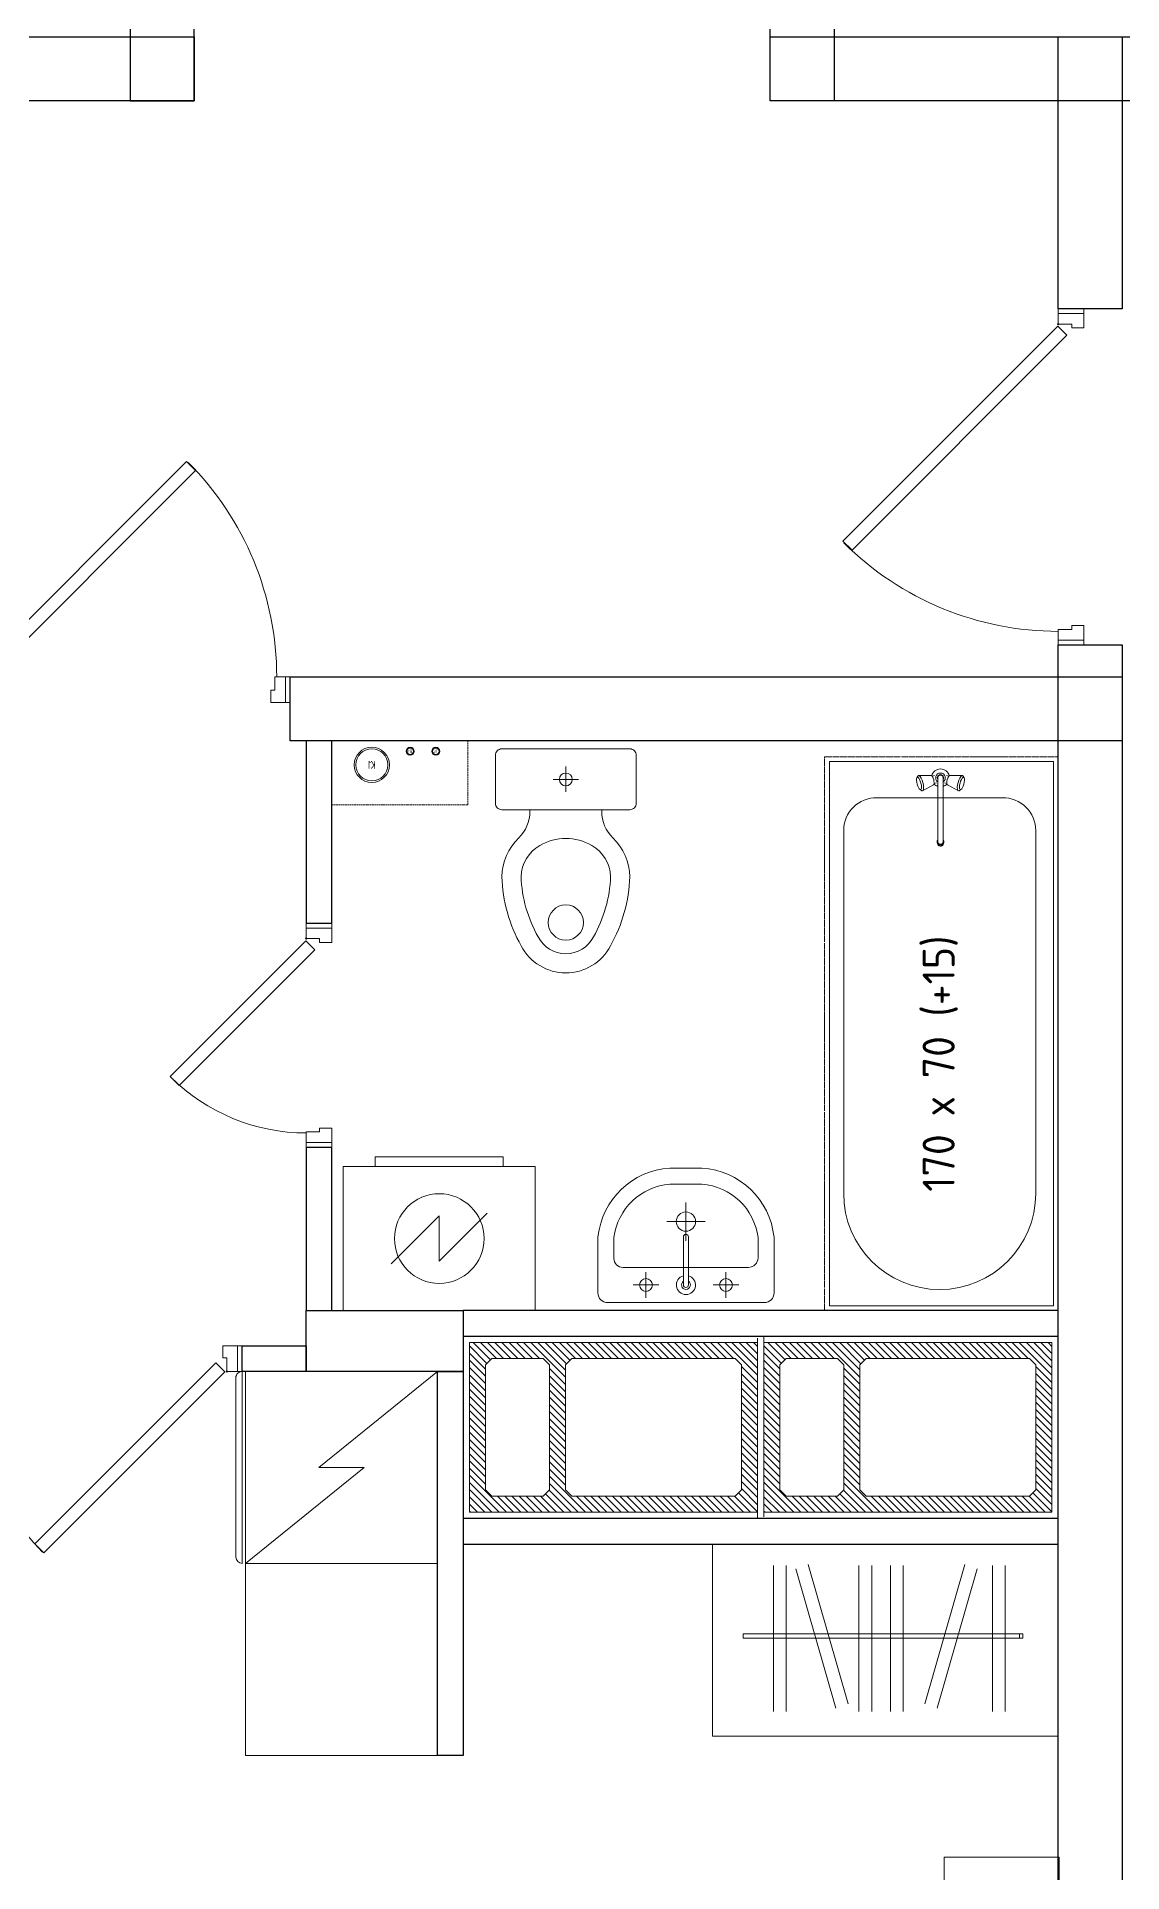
# Model space of a CAD drawing. Header units: millimetres. Extents: x 0 to 145404, y 0 to 194550.
# Drawn here: x 81433 to 84825, y 63161 to 68896 of the extents above; entities that cross this region are included whole.
import ezdxf
from ezdxf.enums import TextEntityAlignment as Align

# ---------------------------------------------------------------- set-up
doc = ezdxf.new("R2010")
doc.units = ezdxf.units.MM
for name, pattern in [('200_ШТРИХ', [320, 200, -120]), ('ACAD_ISO02W100', [15, 12, -3]), ('DASHED', [7, 5, -2, 0]), ('ГОСТ 2.303 5', [24, 20, -1.5, 1, -1.5])]:
    doc.linetypes.add(name, pattern=pattern)
for name, color, linetype, lineweight in [('АР - Вентблок', 36, 'Continuous', 9), ('АР - ВК', 126, 'Continuous', 13), ('АР - Двери', 126, 'Continuous', 9), ('АР - Монолит', 56, 'Continuous', 30), ('АР - Обор. - Холодильник', 42, 'Continuous', 9), ('АР - Оборуд', 252, 'Continuous', 0), ('АР - Перегородки 190', 54, 'Continuous', 30), ('АР - Перегородки 80', 32, 'Continuous', 30), ('АР - Сантехника', 150, 'Continuous', 9)]:
    doc.layers.add(name, color=color, linetype=linetype, lineweight=lineweight)
doc.layers.add('АР - мебель', color=7, linetype='Continuous', lineweight=9, true_color=0x787878)
doc.styles.add('GOST 2.304', font='CS_Gost2304.shx', dxfattribs={"oblique": 15})
doc.styles.add('GOST-2.304_Type-B', font='GOST Common.ttf')
doc.styles.add('ГОСТ 2.304', font='CS_Gost2304.shx')

# ---------------------------------------------------------------- blocks, each defined once
blk = doc.blocks.new('Квартира 1К 5450 тип 8')
at = {"layer": 'АР - Монолит'}
for points in [[(-200, 0), (0, 0), (0, 890), (-200, 890)], [(-6750, 200), (-6750, 0), (0, 0), (0, 200)]]:
    blk.add_lwpolyline(points, close=True, dxfattribs=at)
blk = doc.blocks.new('*U278')
at = {"ltscale": 100}
for p, q in [((15, 37.5), (15, -42.5)), ((46, 37.5), (15, 37.5)), ((48, -4.5), (48, 35.5)), ((1002, -4.5), (1002, 37.5)), ((1002, 37.5), (1035, 37.5)), ((1035, 37.5), (1035, -42.5)), ((15, -42.5), (60, -42.5)), ((60, -4.5), (48, -4.5)), ((60, -42.5), (60, -4.5)), ((990, -42.5), (990, -4.5)), ((990, -4.5), (1002, -4.5)), ((1035, -42.5), (990, -42.5))]:
    blk.add_line(p, q, dxfattribs=at)
for points in [[(54.4, 38.9), (82.7, 10.6), (754, 682), (725.8, 710.3)], [(15, -42.5), (0, -42.5), (0, 37.5), (15, 37.5)], [(1035, -42.5), (1050, -42.5), (1050, 37.5), (1035, 37.5)]]:
    blk.add_lwpolyline(points, close=True, dxfattribs=at)
blk.add_circle((48, 37.5), 2, dxfattribs=at)
blk.add_arc((57.9, 37.5), 950, 0, 44.86495, dxfattribs=at)
blk = doc.blocks.new('Унитаз_700х440')
at = {"color": 0, "ltscale": 50}
for points in [[(195, -220), (45, -220, -0.414601), (25, -200), (25, 200, -0.414214), (45, 220), (195, 220, -0.414214), (215, 200), (215, -200, -0.414487)], [(327.1, 81.1, -0.261097), (424.4, 140, -0.11879), (612.3, 86.6, -0.608687), (612.3, -86.6, -0.11879), (424.4, -140, -0.261097), (327.1, -81.1, -0.27207)]]:
    blk.add_lwpolyline(points, format="xyb", close=True, dxfattribs=at)
blk.add_lwpolyline([(215, 112.3), (220.9, 112.3, 0.202167), (303, 147, -0.194798), (424.5, 200, -0.119349), (640.7, 139.4, -0.604544), (640.7, -139.4, -0.119349), (424.5, -200, -0.194798), (303, -147, 0.202167), (220.9, -112.3), (215, -112.3)], format="xyb", dxfattribs=at)
for points in [[(120.6, -40), (120.6, 40)], [(159.4, 0), (80.6, 0)]]:
    blk.add_lwpolyline(points, dxfattribs=at)
for centre, radius in [((120.6, 0), 20), ((567.6, 0), 55)]:
    blk.add_circle(centre, radius, dxfattribs=at)
at = {"layer": 'Defpoints', "linetype": 'ACAD_ISO02W100', "lineweight": -2, "ltscale": 10}
blk.add_lwpolyline([(0, -220), (0, 220)], dxfattribs=at)
blk = doc.blocks.new('Умывальник_550х420')
at = {"color": 0, "ltscale": 50}
for points in [[(55, -274.6), (230.3, -274.6, 0.365452), (445, -50.5), (445, 50.2, 0.368387), (228.9, 275.4), (55, 275.4, 0.412588), (25, 245.3), (25, -244.5, 0.412222)], [(163, -224.6), (228, -224.6, 0.357073), (395, -49.7), (395, 50.3, 0.35647), (228, 225.4), (165, 225.4, 0.411711), (135, 195.3), (135, -196.4, 0.420441)], [(80, 8.3), (230, 8.3, -1), (230, -7.7), (80, -7.7, -1)]]:
    blk.add_lwpolyline(points, format="xyb", close=True, dxfattribs=at)
for points in [[(120, 125.3), (40, 125.3)], [(80, 165.3), (80, 85.3)], [(278, 60.2), (278, -59.8)], [(338, 0.2), (218, 0.2)], [(80, -84.7), (80, -164.7)], [(120, -124.7), (40, -124.7)]]:
    blk.add_lwpolyline(points, dxfattribs=at)
for centre, radius in [((80, 125.3), 20), ((278, 0.2), 30), ((80, -124.7), 20)]:
    blk.add_circle(centre, radius, dxfattribs=at)
for radius, start, end in [(30, 15.46601, 344.53399), (14, 34.8499, 325.1501)]:
    blk.add_arc((80, 0.3), radius, start, end, dxfattribs=at)
at = {"layer": 'Defpoints', "linetype": 'ACAD_ISO02W100', "lineweight": -2, "ltscale": 10}
blk.add_lwpolyline([(0, 275.3), (0, -274.7)], dxfattribs=at)
at = {"layer": 'АР - Сантехника', "linetype": 'ACAD_ISO02W100', "ltscale": 10, "style": 'GOST 2.304', "width": 0.7}
blk.add_attdef('NAME', text='', height=250, dxfattribs=at).set_placement((278, 0.2, 0), align=Align.MIDDLE_CENTER)
blk = doc.blocks.new('Стиральная_машинка_600х450')
at = {"color": 0, "linetype": 'ByBlock', "lineweight": -2, "ltscale": 50}
for points in [[(40, -40), (40, -640), (490, -640), (490, -40)], [(520, -540), (490, -540), (490, -140), (520, -140)]]:
    blk.add_lwpolyline(points, close=True, dxfattribs=at)
blk.add_lwpolyline([(344.3, -490), (194.3, -340), (335.7, -340), (185.7, -190)], dxfattribs=at)
blk.add_circle((265, -340), 140, dxfattribs=at)
blk = doc.blocks.new('*U213')
at = {"ltscale": 100}
for p, q in [((15, -37.5), (15, 42.5)), ((15, 42.5), (60, 42.5)), ((60, 4.5), (48, 4.5)), ((48, 4.5), (48, -35.5)), ((60, 42.5), (60, 4.5)), ((885, 42.5), (840, 42.5)), ((840, 42.5), (840, 4.5)), ((840, 4.5), (852, 4.5)), ((852, 4.5), (852, -37.5)), ((885, -37.5), (885, 42.5)), ((46, -37.5), (15, -37.5)), ((852, -37.5), (885, -37.5))]:
    blk.add_line(p, q, dxfattribs=at)
for points in [[(15, 42.5), (0, 42.5), (0, -37.5), (15, -37.5)], [(885, 42.5), (900, 42.5), (900, -37.5), (885, -37.5)], [(54.4, -38.9), (82.7, -10.6), (648, -575.9), (619.7, -604.2)]]:
    blk.add_lwpolyline(points, close=True, dxfattribs=at)
blk.add_circle((48, -37.5), 2, dxfattribs=at)
blk.add_arc((56.7, -37.5), 800, 315.13505, 0, dxfattribs=at)
blk = doc.blocks.new('*U209')
at = {"ltscale": 100}
for p, q in [((15, -37.5), (15, 42.5)), ((15, 42.5), (60, 42.5)), ((60, 4.5), (48, 4.5)), ((48, 4.5), (48, -35.5)), ((60, 42.5), (60, 4.5)), ((685, 42.5), (640, 42.5)), ((640, 42.5), (640, 4.5)), ((640, 4.5), (652, 4.5)), ((652, 4.5), (652, -37.5)), ((685, -37.5), (685, 42.5)), ((46, -37.5), (15, -37.5)), ((652, -37.5), (685, -37.5))]:
    blk.add_line(p, q, dxfattribs=at)
for points in [[(15, 42.5), (0, 42.5), (0, -37.5), (15, -37.5)], [(685, 42.5), (700, 42.5), (700, -37.5), (685, -37.5)], [(54.4, -38.9), (82.7, -10.6), (506.5, -434.5), (478.3, -462.8)]]:
    blk.add_lwpolyline(points, close=True, dxfattribs=at)
blk.add_circle((48, -37.5), 2, dxfattribs=at)
blk.add_arc((55, -37.5), 600, 315.13505, 0, dxfattribs=at)
blk = doc.blocks.new('Ш03 600х1200')
for p, q in [((0, 600), (-1200, 600)), ((-1200, 0), (-1200, 600)), ((0, 0), (0, 600)), ((-988.5, 66), (-988.5, 522.9)), ((-944.2, 66), (-944.2, 522.9)), ((-692.1, 66), (-692.1, 522.9)), ((-647.8, 66), (-647.8, 522.9)), ((-583, 66), (-583, 522.9)), ((-538.7, 66), (-538.7, 522.9)), ((-228.6, 66), (-228.6, 522.9)), ((-184.3, 66), (-184.3, 522.9)), ((-911.1, 76.8), (-772.2, 512)), ((-868.9, 63.3), (-730, 498.6)), ((-324.4, 63.3), (-463.3, 498.6)), ((-282.2, 76.8), (-421.1, 512)), ((-123, 293.3), (-1094.4, 293.3)), ((-1094.4, 293.3), (-1094.4, 280.4)), ((-134.5, 293.3), (-228.9, 293.3)), ((-228.9, 293.3), (-228.9, 280.4)), ((-134.5, 280.4), (-134.5, 293.3)), ((-123, 280.4), (-123, 293.3)), ((-1094.4, 280.4), (-123, 280.4)), ((-228.9, 280.4), (-134.5, 280.4)), ((0, 0), (-1200, 0))]:
    blk.add_line(p, q)
blk = doc.blocks.new('холодильник')
at = {"layer": 'АР - Обор. - Холодильник'}
for p, q in [((0, 300), (0, -300)), ((600, 300), (0, 300)), ((600, -300), (600, 300)), ((610, 300), (610, -300)), ((610, 300), (610, 300)), ((630, -280), (630, 280)), ((0, -300), (600, -300)), ((610, -300), (610, -300))]:
    blk.add_line(p, q, dxfattribs=at)
blk.add_lwpolyline([(600, 300), (229.3, 0), (370.7, 0), (0, -300)], dxfattribs=at)
for centre, start, end in [((610, 280), 0, 90), ((610, -280), 270, 0)]:
    blk.add_arc(centre, 20, start, end, dxfattribs=at)
blk = doc.blocks.new('КРТ37_1550х2200')
for points in [[(-1161.7, -360), (-1161.7, 0), (-801.7, 0)], [(-1161.7, -360), (-801.7, -360), (-801.7, 0)], [(775, 0), (-775, 0)], [(-775, -2200), (-775, 0)], [(775, -2200), (775, 0)], [(1161.7, -360), (1161.7, 0), (801.7, 0)], [(1161.7, -360), (801.7, -360), (801.7, 0)], [(-607.3, -290), (-607.3, -50.8), (-176.2, -50.8), (-176.2, -290)], [(595.7, -290), (595.7, -50.8), (164.6, -50.8), (164.6, -290)], [(-653.1, -290), (775, -290)], [(775, -2200), (-775, -2200)]]:
    blk.add_lwpolyline(points)
blk.add_lwpolyline([(-770.3, -1148.4), (-721, -569.7), (-705.9, -433.6), (-653.1, -290), (-615.3, -380.7), (-502, -471.4), (-607.7, -615)], close=True)
blk = doc.blocks.new('Вентблок 900 х 530')
at = {"layer": 'АР - Вентблок', "lineweight": 5}
h = blk.add_hatch(dxfattribs=at)
h.set_pattern_fill('ANSI31', color=256, scale=5)
h.set_pattern_definition([(45, (-3927617.913, -709139.574), (-11.22532015, 11.22532015), [])])
h.paths.add_polyline_path([(-20, 920), (-550, 920), (-550, 20), (-20, 20)])
h.paths.add_polyline_path([(-480, 670), (-500, 690), (-500, 850), (-480, 870), (-90, 870), (-70, 850), (-70, 690), (-90, 670)], flags=16)
h.paths.add_polyline_path([(-90, 620), (-70, 600), (-70, 90), (-90, 70), (-480, 70), (-500, 90), (-500, 600), (-480, 620)], flags=16)
at = {"layer": 'АР - Вентблок', "linetype": '200_ШТРИХ', "lineweight": 5, "ltscale": 0.1}
blk.add_lwpolyline([(-570, 0), (-570, 940), (0, 940), (0, 0)], close=True, dxfattribs=at)
at = {"layer": 'АР - Вентблок', "linetype": 'ByBlock'}
for points in [[(-550, 20), (-550, 920), (-20, 920), (-20, 20)], [(-500, 690), (-500, 850), (-480, 870), (-90, 870), (-70, 850), (-70, 690), (-90, 670), (-480, 670)], [(-500, 90), (-500, 600), (-480, 620), (-90, 620), (-70, 600), (-70, 90), (-90, 70), (-480, 70)]]:
    blk.add_lwpolyline(points, close=True, dxfattribs=at)
blk = doc.blocks.new('Ванна 170х70 (+15)')
at = {"layer": 'АР - Сантехника'}
for p, q in [((15, 15), (15, 1715)), ((15, 1715), (715, 1715)), ((288.1, 1664.3), (287.1, 1661.1)), ((291, 1670), (288.1, 1664.3)), ((289.6, 1665.8), (288.1, 1664.3)), ((291.7, 1665.3), (289.6, 1665.8)), ((292.9, 1671.8), (291, 1670)), ((294.1, 1663), (291.7, 1665.3)), ((332.3, 1672), (292.9, 1671.8)), ((295.6, 1671.2), (292.9, 1671.8)), ((298.6, 1668.4), (295.6, 1671.2)), ((301.6, 1663.5), (298.6, 1668.4)), ((304.5, 1657), (301.6, 1663.5)), ((333.8, 1671.7), (332.3, 1672)), ((335.6, 1669.9), (333.8, 1671.7)), ((337.5, 1667), (335.6, 1669.9)), ((343.2, 1671.8), (335.7, 1669.8)), ((339.2, 1663.1), (337.5, 1667)), ((353.4, 1664.4), (353.4, 1464.3)), ((370.4, 1664.4), (370.4, 1464.3)), ((380.6, 1671.8), (388, 1669.8)), ((386.3, 1667), (384.5, 1663.1)), ((388.1, 1669.9), (386.3, 1667)), ((389.9, 1671.7), (388.1, 1669.9)), ((391.5, 1672), (389.9, 1671.7)), ((391.5, 1672), (430.8, 1671.8)), ((422.1, 1663.5), (419.3, 1657)), ((425.2, 1668.4), (422.1, 1663.5)), ((428.2, 1671.2), (425.2, 1668.4)), ((430.8, 1671.8), (428.2, 1671.2)), ((432, 1665.3), (429.6, 1663)), ((432.8, 1670), (430.8, 1671.8)), ((434.1, 1665.8), (432, 1665.3)), ((432.8, 1670), (435.7, 1664.3)), ((435.7, 1664.3), (434.1, 1665.8)), ((436.6, 1661.1), (435.7, 1664.3)), ((715, 1715), (715, 15)), ((715, 1715), (715, 1715)), ((287.1, 1661.1), (286.9, 1656.5)), ((286.9, 1656.5), (287.5, 1650.9)), ((287.5, 1650.9), (288.8, 1644.8)), ((288.8, 1644.8), (290.7, 1638.9)), ((290.7, 1638.9), (293, 1633.8)), ((293, 1633.8), (295.5, 1629.9)), ((296.6, 1659.1), (294.1, 1663)), ((295.5, 1629.9), (297.9, 1627.6)), ((298.9, 1653.9), (296.6, 1659.1)), ((297.9, 1627.6), (300, 1627.1)), ((303.3, 1624.1), (297.9, 1627.6)), ((300.8, 1648), (298.9, 1653.9)), ((300, 1627.1), (301.6, 1628.6)), ((302.1, 1642), (300.8, 1648)), ((301.6, 1628.6), (302.5, 1631.7)), ((302.7, 1636.4), (302.1, 1642)), ((302.5, 1631.7), (302.7, 1636.4)), ((303.3, 1624.1), (305.9, 1623.5)), ((306.9, 1649.7), (304.5, 1657)), ((340, 1643), (305.9, 1623.5)), ((305.9, 1623.5), (307.9, 1625.3)), ((308.5, 1642.1), (306.9, 1649.7)), ((307.9, 1625.3), (309, 1629.3)), ((309.3, 1635.1), (308.5, 1642.1)), ((309, 1629.3), (309.3, 1635.1)), ((340.6, 1658.7), (339.2, 1663.1)), ((340, 1643), (341.2, 1644.1)), ((341.6, 1654.2), (340.6, 1658.7)), ((341.2, 1644.1), (341.9, 1646.5)), ((342.1, 1650), (341.6, 1654.2)), ((341.9, 1646.5), (342.1, 1650)), ((349.4, 1648.6), (341.9, 1646.6)), ((353.2, 1637.8), (353.4, 1637.7)), ((370.4, 1637.7), (370.5, 1637.8)), ((374.4, 1648.6), (381.8, 1646.6)), ((382.1, 1654.2), (381.7, 1650)), ((381.7, 1650), (381.8, 1646.5)), ((381.8, 1646.5), (382.5, 1644.1)), ((383.1, 1658.7), (382.1, 1654.2)), ((382.5, 1644.1), (383.7, 1643)), ((384.5, 1663.1), (383.1, 1658.7)), ((383.7, 1643), (417.9, 1623.5)), ((415.3, 1642.1), (414.5, 1635.1)), ((414.5, 1635.1), (414.7, 1629.3)), ((414.7, 1629.3), (415.9, 1625.3)), ((416.9, 1649.7), (415.3, 1642.1)), ((415.9, 1625.3), (417.9, 1623.5)), ((419.3, 1657), (416.9, 1649.7)), ((417.9, 1623.5), (420.5, 1624.1)), ((420.5, 1624.1), (425.9, 1627.6)), ((421.7, 1642), (421.1, 1636.4)), ((421.1, 1636.4), (421.2, 1631.7)), ((421.2, 1631.7), (422.2, 1628.6)), ((423, 1648), (421.7, 1642)), ((422.2, 1628.6), (423.8, 1627.1)), ((424.9, 1653.9), (423, 1648)), ((423.8, 1627.1), (425.9, 1627.6)), ((427.2, 1659.1), (424.9, 1653.9)), ((425.9, 1627.6), (428.3, 1629.9)), ((429.6, 1663), (427.2, 1659.1)), ((428.3, 1629.9), (430.7, 1633.8)), ((430.7, 1633.8), (433, 1638.9)), ((433, 1638.9), (434.9, 1644.8)), ((434.9, 1644.8), (436.2, 1650.9)), ((436.2, 1650.9), (436.8, 1656.5)), ((436.8, 1656.5), (436.6, 1661.1)), ((558.2, 1602.4), (161.2, 1602.4)), ((59.4, 365.8), (59.4, 1499.9)), ((659.4, 1499.9), (659.4, 365.8)), ((715, 15), (15, 15)), ((15, 15), (15, 15))]:
    blk.add_line(p, q, dxfattribs=at)
at = {"layer": 'АР - Сантехника', "linetype": 'ГОСТ 2.303 5'}
blk.add_lwpolyline([(0, 1730), (730, 1730), (730, 0), (0, 0)], close=True, dxfattribs=at)
at = {"layer": 'АР - Сантехника'}
for points in [[(353.4, 1469.8), (352.6, 1468.7), (352, 1467.5), (351.6, 1466.2), (351.4, 1464.9), (351.4, 1463.6), (351.6, 1462.3), (352.1, 1461), (352.7, 1459.8), (353.5, 1458.7), (354.5, 1457.7), (355.6, 1456.9), (356.9, 1456.2), (358.2, 1455.6), (359.7, 1455.2), (361.1, 1455.1), (362.6, 1455.1), (364.1, 1455.2), (365.5, 1455.6), (366.9, 1456.2), (368.1, 1456.9), (369.3, 1457.7), (370.2, 1458.7), (371.1, 1459.8), (371.7, 1461), (372.1, 1462.3), (372.3, 1463.6), (372.4, 1464.9), (372.2, 1466.2), (371.8, 1467.5), (371.2, 1468.7), (370.4, 1469.8)], [(353.4, 1464.3), (353.5, 1463.1), (353.8, 1462), (354.3, 1460.9), (355, 1459.9), (355.9, 1459), (356.9, 1458.2), (358, 1457.6), (359.3, 1457.2), (360.5, 1456.9), (361.9, 1456.8), (363.2, 1456.9), (364.5, 1457.2), (365.7, 1457.6), (366.9, 1458.2), (367.9, 1459), (368.8, 1459.9), (369.5, 1460.9), (370, 1462), (370.3, 1463.1), (370.4, 1464.3)], [(353.4, 1458.9), (353.5, 1457.7), (353.8, 1456.5), (354.3, 1455.4), (355, 1454.4), (355.9, 1453.5), (356.9, 1452.7), (358, 1452.1), (359.3, 1451.7), (360.5, 1451.4), (361.9, 1451.3), (363.2, 1451.4), (364.5, 1451.7), (365.7, 1452.1), (366.9, 1452.7), (367.9, 1453.5), (368.8, 1454.4), (369.5, 1455.4), (370, 1456.5), (370.3, 1457.7), (370.4, 1458.9)]]:
    blk.add_lwpolyline(points, dxfattribs=at)
for centre, radius, start, end in [((361.9, 1664.4), 28, 13.41646, 166.58354), ((361.9, 1664.4), 15, 304.51811, 235.48189), ((361.9, 1664.4), 10, 328.21167, 211.78833), ((361.9, 1664.4), 8.5, 0, 180), ((361.9, 1664.4), 28, 223.41646, 252.32776), ((361.9, 1664.4), 28, 287.67224, 316.58354), ((161.9, 1499.9), 102.5, 89.24097, 179.99927), ((556.9, 1499.9), 102.5, 359.99991, 90.75903), ((359.4, 365.8), 300, 180, 0)]:
    blk.add_arc(centre, radius, start, end, dxfattribs=at)
at = {"layer": 'АР - Сантехника', "linetype": 'Continuous', "style": 'GOST-2.304_Type-B'}
blk.add_text('170 х 70 (+15)', height=100, rotation=90, dxfattribs=at).set_placement((356.2, 771.5), align=Align.MIDDLE_CENTER)
blk = doc.blocks.new('Стояк ВК')
at = {"layer": 'АР - ВК', "color": 46, "linetype": 'DASHED'}
blk.add_lwpolyline([(0, 200), (425, 200), (425, 0), (0, 0)], close=True, dxfattribs=at)
at = {"layer": 'АР - ВК', "color": 1, "ltscale": 100}
for radius in [12.5, 10]:
    blk.add_circle((100, 167.5), radius, dxfattribs=at)
at = {"layer": 'АР - ВК', "color": 5, "ltscale": 100}
for radius in [12.5, 10]:
    blk.add_circle((180, 167.5), radius, dxfattribs=at)
at = {"layer": 'АР - ВК', "color": 46, "ltscale": 100}
for radius in [55, 50]:
    blk.add_circle((300, 125), radius, dxfattribs=at)
at = {"layer": 'АР - ВК', "color": 1, "ltscale": 100, "style": 'ГОСТ 2.304'}
blk.add_text('Т4', height=10, dxfattribs=at).set_placement((100, 167.5), align=Align.MIDDLE_CENTER)
at = {"layer": 'АР - ВК', "color": 5, "ltscale": 100, "style": 'ГОСТ 2.304'}
blk.add_text('В1', height=10, dxfattribs=at).set_placement((180, 167.5), align=Align.MIDDLE_CENTER)
at = {"layer": 'АР - ВК', "color": 46, "ltscale": 100, "style": 'ГОСТ 2.304'}
blk.add_text('К1', height=25, dxfattribs=at).set_placement((300, 125), align=Align.MIDDLE_CENTER)
blk = doc.blocks.new('Квартира 1С 4250 тип 8')
at = {"layer": 'АР - Монолит'}
for points in [[(-1850, 0), (-4450, 0), (-4450, -200), (-1850, -200)], [(-4450, 0), (-4450, -6150), (-4250, -6150), (-4250, 0)]]:
    blk.add_lwpolyline(points, close=True, dxfattribs=at)
at = {"layer": 'АР - Оборуд'}
blk.add_lwpolyline([(-1710, -3370), (-2310.2, -3370), (-2310.2, -2770), (-1710, -2770)], close=True, dxfattribs=at)
at = {"layer": 'АР - Перегородки 190'}
blk.add_lwpolyline([(-2390, -1980), (-2390, -2170), (-1900, -2170), (-1900, -1980)], close=True, dxfattribs=at)
at = {"layer": 'АР - Перегородки 80'}
for points in [[(-1900, -770), (-1980, -770), (-1980, -200), (-1900, -200)], [(-1900, -1980), (-1980, -1980), (-1980, -1470), (-1900, -1470)], [(-4250, -2060), (-4250, -1980), (-2390, -1980), (-2390, -2060)], [(-1900, -2090), (-1900, -2170), (-1700, -2170), (-1700, -2090)], [(-2310, -2170), (-2390, -2170), (-2390, -3370), (-2310, -3370)], [(-4250, -2710), (-4250, -2630), (-2390, -2630), (-2390, -2710)]]:
    blk.add_lwpolyline(points, close=True, dxfattribs=at)
at = {"xscale": -1}
blk.add_blockref('Ванна 170х70 (+15)', (-3520, -1980), dxfattribs=at)
at = {"xscale": -1, "rotation": 270}
for p in [(-4250, -2060), (-3330, -2060)]:
    blk.add_blockref('Вентблок 900 х 530', p, dxfattribs=at)
at = {"layer": 'АР - ВК'}
blk.add_blockref('Стояк ВК', (-2405, -400), dxfattribs=at)
at = {"layer": 'АР - Двери', "xscale": -1}
for name, p, rotation in [('*U278', (-800, -37.5), 359.9999999999998), ('*U209', (-1937.5, -770), 90)]:
    blk.add_blockref(name, p, dxfattribs=dict(at, rotation=rotation))
at = {"layer": 'АР - Двери'}
blk.add_blockref('*U213', (-1700, -2132.5), dxfattribs=at)
at = {"layer": 'АР - мебель'}
for name, p, xscale, rotation in [('Ш03 600х1200', (-4250, -2710), 0.9000000000000002, 180), ('КРТ37_1550х2200', (-4252.9, -4849.5), -1, 90)]:
    blk.add_blockref(name, p, dxfattribs=dict(at, xscale=xscale, rotation=rotation))
at = {"layer": 'АР - Оборуд', "extrusion": (0, 0, -1), "zscale": -1, "rotation": 180}
blk.add_blockref('холодильник', (2310.2, -2470), dxfattribs=at)
at = {"layer": 'АР - Сантехника', "xscale": -1}
for name, p, rotation in [('Унитаз_700х440', (-2711.2, -200), 90), ('Стиральная_машинка_600х450', (-1975.8, -2020), 269.9999999999999)]:
    blk.add_blockref(name, p, dxfattribs=dict(at, rotation=rotation))
at = {"layer": 'АР - Сантехника', "rotation": 90.00000000041683}
blk.add_blockref('Умывальник_550х420', (-3086.3, -1980), dxfattribs=at)
blk = doc.blocks.new('*U269')
at = {"ltscale": 100}
for p, q in [((15, -37.5), (15, 42.5)), ((15, 42.5), (60, 42.5)), ((60, 4.5), (48, 4.5)), ((48, 4.5), (48, -35.5)), ((60, 42.5), (60, 4.5)), ((1035, 42.5), (990, 42.5)), ((990, 42.5), (990, 4.5)), ((990, 4.5), (1002, 4.5)), ((1002, 4.5), (1002, -37.5)), ((1035, -37.5), (1035, 42.5)), ((46, -37.5), (15, -37.5)), ((1002, -37.5), (1035, -37.5))]:
    blk.add_line(p, q, dxfattribs=at)
for points in [[(15, 42.5), (0, 42.5), (0, -37.5), (15, -37.5)], [(1035, 42.5), (1050, 42.5), (1050, -37.5), (1035, -37.5)], [(54.4, -38.9), (82.7, -10.6), (754, -682), (725.8, -710.3)]]:
    blk.add_lwpolyline(points, close=True, dxfattribs=at)
blk.add_circle((48, -37.5), 2, dxfattribs=at)
blk.add_arc((57.9, -37.5), 950, 315.13505, 0, dxfattribs=at)
blk = doc.blocks.new('Квартира 1К 5200 тип 15')
at = {"layer": 'АР - Монолит'}
for points in [[(-5850, -200), (0, -200), (0, 0), (-5850, 0)], [(0, 0), (-200, 0), (-200, -850), (0, -850)], [(0, -8150), (0, -1900), (-200, -1900), (-200, -8150)]]:
    blk.add_lwpolyline(points, close=True, dxfattribs=at)
at = {"layer": 'АР - Двери', "xscale": -1, "rotation": 90}
blk.add_blockref('*U269', (-37.5, -850), dxfattribs=at)
blk = doc.blocks.new('Квартира 1К 6550 тип 4')
at = {"layer": 'АР - Монолит'}
for points in [[(200, 2230), (200, 0), (0, 0), (0, 2230)], [(0, 200), (0, 0), (6650, 0), (6650, 200)]]:
    blk.add_lwpolyline(points, close=True, dxfattribs=at)
blk = doc.blocks.new('V_Section_3')
for name, p in [('Квартира 1К 6550 тип 4', (8950, -34650)), ('Квартира 1К 5450 тип 8', (7150, -34650)), ('Квартира 1К 5200 тип 15', (6250, -34450)), ('Квартира 1С 4250 тип 8', (10500, -36450))]:
    blk.add_blockref(name, p)

msp = doc.modelspace()

# ---------------------------------------------------------------- block references
at = {"xscale": -1}
msp.add_blockref('V_Section_3', (90875.5, 103346.1, 0), dxfattribs=at)

doc.saveas('drawing.dxf')
